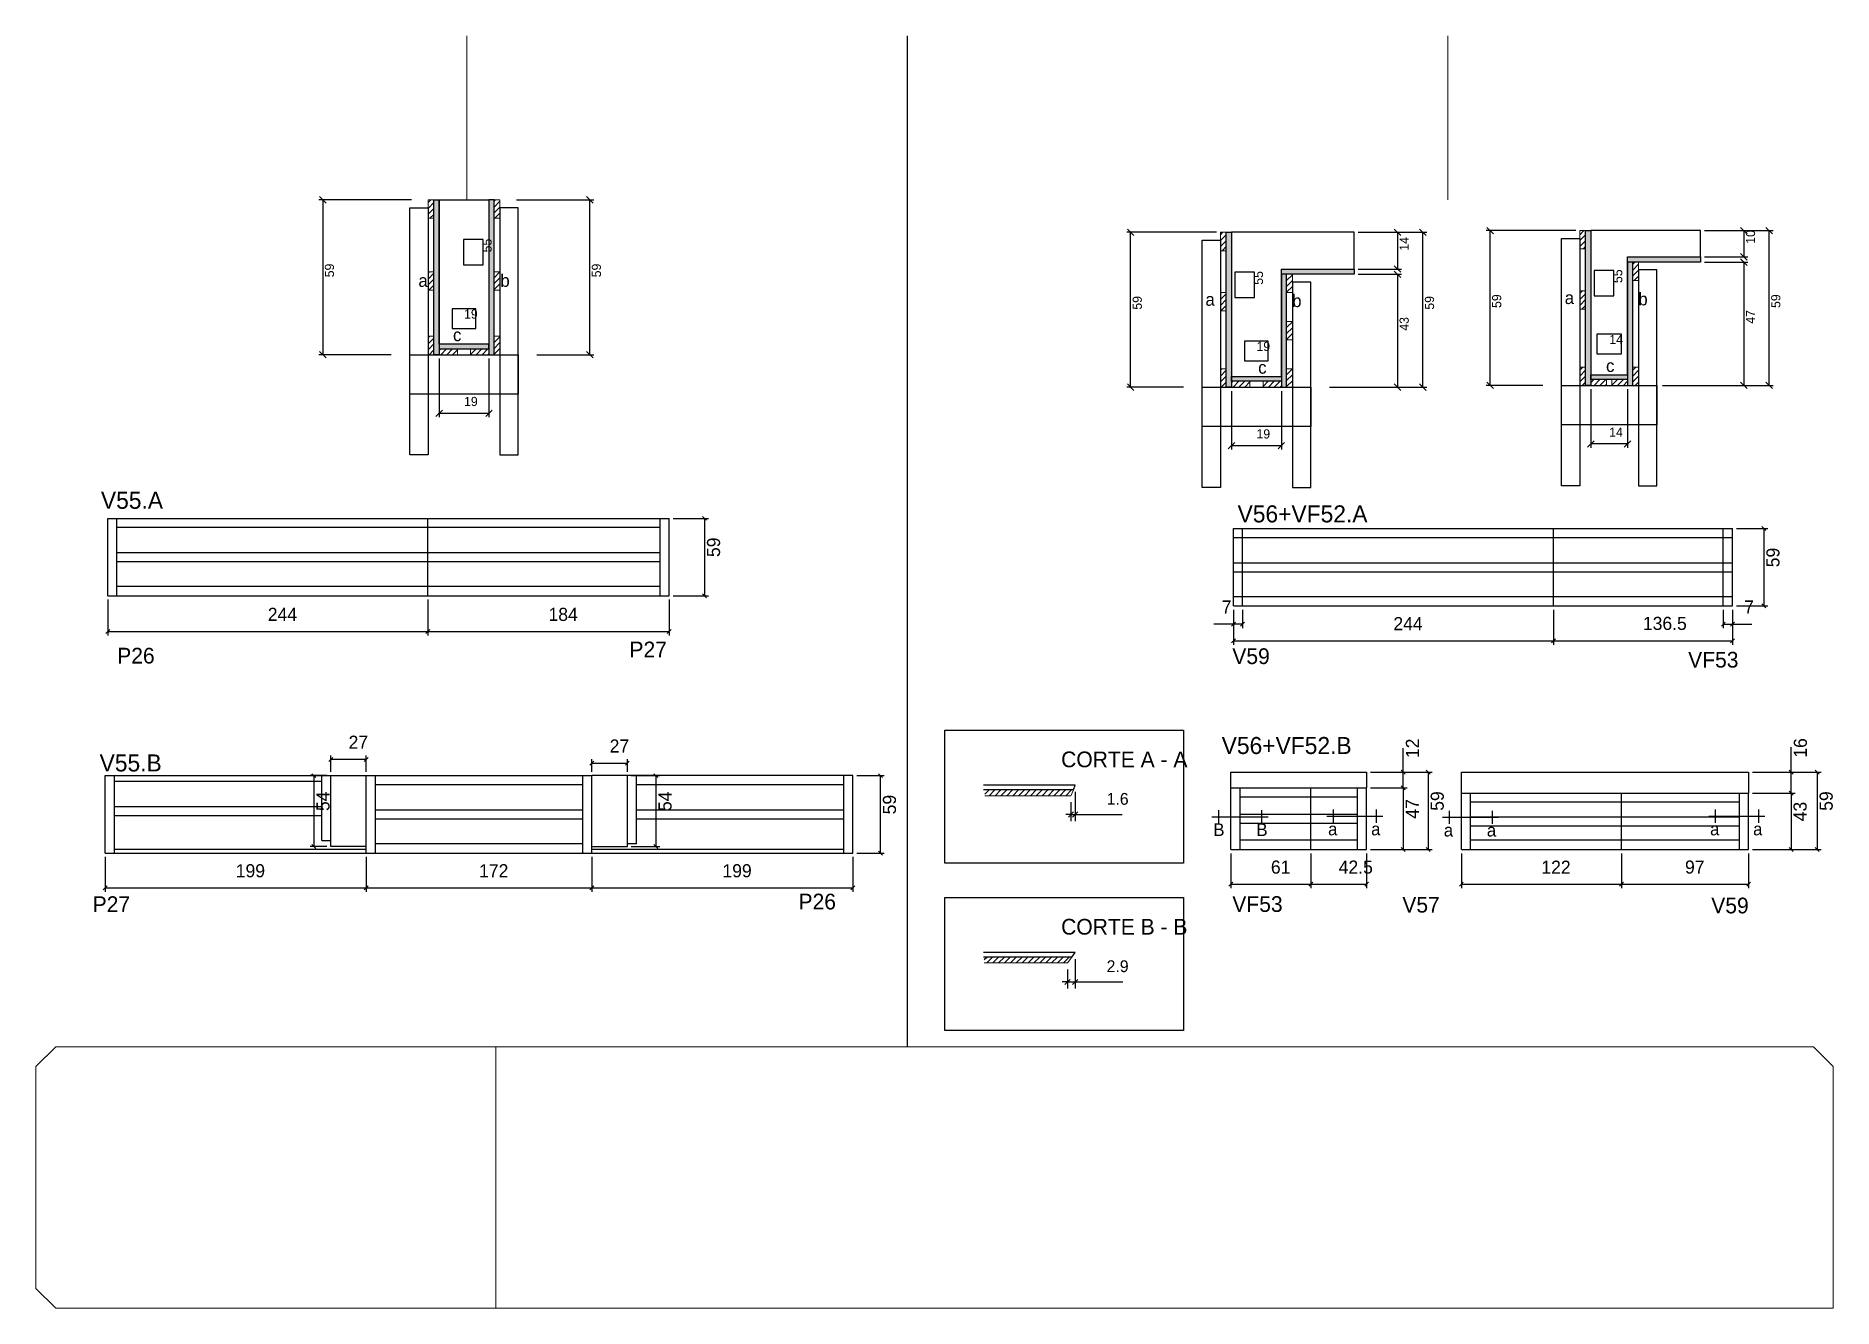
# Model space of a CAD drawing. Header units: metres. Extents: x 2638 to 4008, y 6275 to 7245.
import ezdxf

# ---------------------------------------------------------------- set-up
doc = ezdxf.new("R2010")
doc.units = ezdxf.units.M
for name, color, linetype in [('5', 7, 'Continuous'), ('CONCRETO', 7, 'Continuous'), ('COTA', 7, 'Continuous'), ('Cota Seção (2x)', 7, 'Continuous'), ('Cotas', 7, 'Continuous'), ('detalhes', 7, 'Continuous'), ('Hachura', 7, 'Continuous'), ('Madeira', 7, 'Continuous'), ('NOMENCLATURA', 7, 'Continuous'), ('Painéis', 7, 'Continuous'), ('SARR_2.2x7', 7, 'Continuous'), ('SARR_3.5x7', 7, 'Continuous'), ('SARRAFO DE PRESSAO', 7, 'Continuous'), ('TEXTO PILAR', 7, 'Continuous'), ('Texto Seção', 7, 'Continuous')]:
    doc.layers.add(name, color=color, linetype=linetype)

msp = doc.modelspace()

# ---------------------------------------------------------------- hatches: boundary and pattern name
at = {"layer": 'Hachura'}
h = msp.add_hatch(dxfattribs=at)
h.set_pattern_fill('ANSI31')
h.paths.add_polyline_path([(2937.2, 7105.5), (2941.6, 7105.5), (2941.6, 7119.5), (2937.2, 7119.5), (2937.2, 7105.5)])
h = msp.add_hatch(color=7, dxfattribs=at)
h.dxf.hatch_style = 1
h.paths.add_polyline_path([(2945.6, 7119.5), (2941.6, 7119.5), (2941.6, 7001.5), (2945.6, 7001.5), (2945.6, 7119.5)])
h = msp.add_hatch(color=7, dxfattribs=at)
h.dxf.hatch_style = 1
h.paths.add_polyline_path([(2987.6, 7119.5), (2983.6, 7119.5), (2983.6, 7001.5), (2987.6, 7001.5), (2987.6, 7119.5)])
h = msp.add_hatch(dxfattribs=at)
h.set_pattern_fill('ANSI31')
h.paths.add_polyline_path([(2992, 7105.5), (2987.6, 7105.5), (2987.6, 7119.5), (2992, 7119.5), (2992, 7105.5)])
h = msp.add_hatch(dxfattribs=at)
h.set_pattern_fill('ANSI31')
h.paths.add_polyline_path([(3541.3, 7080.8), (3545.7, 7080.8), (3545.7, 7094.8), (3541.3, 7094.8), (3541.3, 7080.8)])
h = msp.add_hatch(color=7, dxfattribs=at)
h.dxf.hatch_style = 1
h.paths.add_polyline_path([(3545.7, 7094.8), (3549.7, 7094.8), (3549.7, 6976.8), (3545.7, 6976.8), (3545.7, 7094.8)])
h = msp.add_hatch(dxfattribs=at)
h.set_pattern_fill('ANSI31')
h.paths.add_polyline_path([(3815.2, 7082.1), (3819.6, 7082.1), (3819.6, 7096.1), (3815.2, 7096.1), (3815.2, 7082.1)])
h = msp.add_hatch(color=7, dxfattribs=at)
h.dxf.hatch_style = 1
h.paths.add_polyline_path([(3819.6, 7096.1), (3823.6, 7096.1), (3823.6, 6978.1), (3819.6, 6978.1), (3819.6, 7096.1)])
h = msp.add_hatch(color=7, dxfattribs=at)
h.dxf.hatch_style = 1
h.paths.add_polyline_path([(3851.6, 7072.1), (3851.6, 7076.1), (3907.2, 7076.1), (3907.2, 7072.1), (3851.6, 7072.1)])
h = msp.add_hatch(color=7, dxfattribs=at)
h.dxf.hatch_style = 1
h.paths.add_polyline_path([(3855.6, 7072.1), (3851.6, 7072.1), (3851.6, 6978.1), (3855.6, 6978.1), (3855.6, 7072.1)])
h = msp.add_hatch(dxfattribs=at)
h.set_pattern_fill('ANSI31')
h.paths.add_polyline_path([(3860, 7058.1), (3855.6, 7058.1), (3855.6, 7072.1), (3860, 7072.1), (3860, 7058.1)])
h = msp.add_hatch(dxfattribs=at)
h.set_pattern_fill('ANSI31')
h.paths.add_polyline_path([(2937.2, 7050.7), (2941.6, 7050.7), (2941.6, 7064.7), (2937.2, 7064.7), (2937.2, 7050.7)])
h = msp.add_hatch(dxfattribs=at)
h.set_pattern_fill('ANSI31')
h.paths.add_polyline_path([(2992, 7050.7), (2987.6, 7050.7), (2987.6, 7064.7), (2992, 7064.7), (2992, 7050.7)])
h = msp.add_hatch(color=7, dxfattribs=at)
h.dxf.hatch_style = 1
h.paths.add_polyline_path([(3587.7, 7062.8), (3587.7, 7066.8), (3643.3, 7066.8), (3643.3, 7062.8), (3587.7, 7062.8)])
h = msp.add_hatch(color=7, dxfattribs=at)
h.dxf.hatch_style = 1
h.paths.add_polyline_path([(3591.7, 7062.8), (3587.7, 7062.8), (3587.7, 6976.8), (3591.7, 6976.8), (3591.7, 7062.8)])
h = msp.add_hatch(dxfattribs=at)
h.set_pattern_fill('ANSI31')
h.paths.add_polyline_path([(3596.1, 7048.8), (3591.7, 7048.8), (3591.7, 7062.8), (3596.1, 7062.8), (3596.1, 7048.8)])
h = msp.add_hatch(dxfattribs=at)
h.set_pattern_fill('ANSI31')
h.paths.add_polyline_path([(3541.3, 7034.9), (3545.7, 7034.9), (3545.7, 7048.9), (3541.3, 7048.9), (3541.3, 7034.9)])
h = msp.add_hatch(dxfattribs=at)
h.set_pattern_fill('ANSI31')
h.paths.add_polyline_path([(3815.2, 7036.2), (3819.6, 7036.2), (3819.6, 7050.2), (3815.2, 7050.2), (3815.2, 7036.2)])
h = msp.add_hatch(dxfattribs=at)
h.set_pattern_fill('ANSI31')
h.paths.add_polyline_path([(2937.2, 7001.5), (2941.6, 7001.5), (2941.6, 7015.5), (2937.2, 7015.5), (2937.2, 7001.5)])
h = msp.add_hatch(dxfattribs=at)
h.set_pattern_fill('ANSI31')
h.paths.add_polyline_path([(2992, 7001.5), (2987.6, 7001.5), (2987.6, 7015.5), (2992, 7015.5), (2992, 7001.5)])
h = msp.add_hatch(dxfattribs=at)
h.set_pattern_fill('ANSI31')
h.paths.add_polyline_path([(3596.1, 7012.8), (3591.7, 7012.8), (3591.7, 7026.8), (3596.1, 7026.8), (3596.1, 7012.8)])
h = msp.add_hatch(color=7, dxfattribs=at)
h.dxf.hatch_style = 1
h.paths.add_polyline_path([(2983.6, 7005.9), (2983.6, 7009.5), (2945.6, 7009.5), (2945.6, 7005.9), (2983.6, 7005.9)])
h = msp.add_hatch(dxfattribs=at)
h.set_pattern_fill('ANSI31')
h.paths.add_polyline_path([(2945.6, 7001.5), (2945.6, 7005.9), (2959.6, 7005.9), (2959.6, 7001.5), (2945.6, 7001.5)])
h = msp.add_hatch(dxfattribs=at)
h.set_pattern_fill('ANSI31')
h.paths.add_polyline_path([(2983.6, 7001.5), (2983.6, 7005.9), (2969.6, 7005.9), (2969.6, 7001.5), (2983.6, 7001.5)])
h = msp.add_hatch(dxfattribs=at)
h.set_pattern_fill('ANSI31')
h.paths.add_polyline_path([(3541.3, 6976.8), (3545.7, 6976.8), (3545.7, 6990.8), (3541.3, 6990.8), (3541.3, 6976.8)])
h = msp.add_hatch(dxfattribs=at)
h.set_pattern_fill('ANSI31')
h.paths.add_polyline_path([(3596.1, 6976.8), (3591.7, 6976.8), (3591.7, 6990.8), (3596.1, 6990.8), (3596.1, 6976.8)])
h = msp.add_hatch(dxfattribs=at)
h.set_pattern_fill('ANSI31')
h.paths.add_polyline_path([(3815.2, 6978.1), (3819.6, 6978.1), (3819.6, 6992.1), (3815.2, 6992.1), (3815.2, 6978.1)])
h = msp.add_hatch(dxfattribs=at)
h.set_pattern_fill('ANSI31')
h.paths.add_polyline_path([(3860, 6978.1), (3855.6, 6978.1), (3855.6, 6992.1), (3860, 6992.1), (3860, 6978.1)])
h = msp.add_hatch(color=7, dxfattribs=at)
h.dxf.hatch_style = 1
h.paths.add_polyline_path([(3549.7, 6981.2), (3549.7, 6984.8), (3587.7, 6984.8), (3587.7, 6981.2), (3549.7, 6981.2)])
h = msp.add_hatch(dxfattribs=at)
h.set_pattern_fill('ANSI31')
h.paths.add_polyline_path([(3549.7, 6976.8), (3549.7, 6981.2), (3563.7, 6981.2), (3563.7, 6976.8), (3549.7, 6976.8)])
h = msp.add_hatch(dxfattribs=at)
h.set_pattern_fill('ANSI31')
h.paths.add_polyline_path([(3587.7, 6976.8), (3587.7, 6981.2), (3573.7, 6981.2), (3573.7, 6976.8), (3587.7, 6976.8)])
h = msp.add_hatch(color=7, dxfattribs=at)
h.dxf.hatch_style = 1
h.paths.add_polyline_path([(3823.6, 6982.5), (3823.6, 6986.1), (3851.6, 6986.1), (3851.6, 6982.5), (3823.6, 6982.5)])
h = msp.add_hatch(dxfattribs=at)
h.set_pattern_fill('ANSI31')
h.paths.add_polyline_path([(3823.6, 6978.1), (3823.6, 6982.5), (3835.6, 6982.5), (3835.6, 6978.1), (3823.6, 6978.1)])
h = msp.add_hatch(dxfattribs=at)
h.set_pattern_fill('ANSI31')
h.paths.add_polyline_path([(3851.6, 6978.1), (3851.6, 6982.5), (3839.6, 6982.5), (3839.6, 6978.1), (3851.6, 6978.1)])
h = msp.add_hatch(dxfattribs=at)
h.set_pattern_fill('ANSI31')
h.paths.add_polyline_path([(3429.1, 6669.6), (3427.3, 6665.2), (3361.6, 6665.2), (3361.6, 6669.6), (3429.1, 6669.6)])
h = msp.add_hatch(dxfattribs=at)
h.set_pattern_fill('ANSI31')
h.paths.add_polyline_path([(3427.9, 6542.1), (3424.7, 6537.7), (3361.2, 6537.7), (3361.2, 6542.1), (3427.9, 6542.1)])

# ---------------------------------------------------------------- linework, layer by layer
at = {"layer": 'CONCRETO', "color": 251, "lineweight": 25}
for points in [[(2945.6, 7119.5), (2945.6, 7119.5), (2983.6, 7119.5), (2983.6, 7091.5), (2983.6, 7091.5), (2983.6, 7009.5), (2945.6, 7009.5), (2945.6, 7119.5)], [(3643.3, 7066.8), (3643.3, 7094.8), (3549.7, 7094.8), (3549.7, 7066.8), (3549.7, 7066.8), (3549.7, 6984.8), (3587.7, 6984.8), (3587.7, 7066.8)], [(3907.2, 7076.1), (3907.2, 7096.1), (3823.6, 7096.1), (3823.6, 7068.1), (3823.6, 7068.1), (3823.6, 6986.1), (3851.6, 6986.1), (3851.6, 7076.1)]]:
    msp.add_lwpolyline(points, close=True, dxfattribs=at)
at = {"layer": 'COTA', "color": 241, "lineweight": 25}
for p, q in [((3302.4, 7244.5), (3302.4, 6473.8)), ((2863.1, 6680.5), (2890.1, 6680.5)), ((3089.1, 6680.5), (3062.1, 6680.5)), ((3549.2, 6671.2), (3549.2, 6683.2)), ((3549.2, 6683.2), (3652.7, 6683.2)), ((3652.7, 6683.2), (3652.7, 6671.2)), ((3724.9, 6667.2), (3724.9, 6683.2)), ((3724.9, 6683.2), (3943.9, 6683.2)), ((3943.9, 6683.2), (3943.9, 6667.2)), ((2856.1, 6631), (2863.1, 6631)), ((3096.1, 6628.5), (3089.1, 6628.5))]:
    msp.add_line(p, q, dxfattribs=at)
at = {"layer": 'COTA', "color": 4, "lineweight": 25}
for p, q in [((2924.6, 7119.5), (2854, 7119.5)), ((2857, 7119.5), (2857, 7001.5)), ((3004.6, 7119.5), (3063.5, 7119.5)), ((3060.5, 7001.5), (3060.5, 7119.5)), ((3538.3, 7094.8), (3469.8, 7094.8)), ((3472.8, 6976.8), (3472.8, 7094.8)), ((3646.3, 7094.8), (3698.6, 7094.8)), ((3646.3, 7094.8), (3679.3, 7094.8)), ((3676.3, 7094.8), (3676.3, 7066.8)), ((3695.6, 6976.8), (3695.6, 7094.8)), ((3812.2, 7096.1), (3743.8, 7096.1)), ((3746.8, 6978.1), (3746.8, 7096.1)), ((3910.2, 7096.1), (3962.6, 7096.1)), ((3910.2, 7096.1), (3943.3, 7096.1)), ((3940.3, 7096.1), (3940.3, 7076.1)), ((3959.6, 6978.1), (3959.6, 7096.1)), ((3910.2, 7076.1), (3943.3, 7076.1)), ((3910.2, 7072.1), (3943.3, 7072.1)), ((3940.3, 7072.1), (3940.3, 6978.1)), ((3646.3, 7066.8), (3679.3, 7066.8)), ((3646.3, 7062.8), (3679.3, 7062.8)), ((3676.3, 7062.8), (3676.3, 6976.8)), ((2909, 7001.5), (2854, 7001.5)), ((3020.2, 7001.5), (3063.5, 7001.5)), ((2945.6, 6998.5), (2945.6, 6953.8)), ((2983.6, 6998.5), (2983.6, 6953.8)), ((3513.1, 6976.8), (3469.8, 6976.8)), ((3549.7, 6973.8), (3549.7, 6929.1)), ((3587.7, 6973.8), (3587.7, 6929.1)), ((3624.3, 6976.8), (3698.6, 6976.8)), ((3624.3, 6976.8), (3679.3, 6976.8)), ((3787, 6978.1), (3743.8, 6978.1)), ((3823.6, 6975.1), (3823.6, 6930.4)), ((3851.6, 6975.1), (3851.6, 6930.4)), ((3878.2, 6978.1), (3962.6, 6978.1)), ((3878.2, 6978.1), (3943.3, 6978.1)), ((2945.6, 6956.8), (2983.6, 6956.8)), ((3851.6, 6933.4), (3823.6, 6933.4)), ((3587.7, 6932.1), (3549.7, 6932.1)), ((3124, 6876.7), (3150.9, 6876.7)), ((3147.9, 6876.7), (3147.9, 6817.7)), ((2693, 6814.7), (2693, 6787.4)), ((2937, 6814.7), (2937, 6787.4)), ((2937, 6814.7), (2937, 6787.4)), ((3121, 6814.7), (3121, 6787.4)), ((3124, 6817.7), (3150.9, 6817.7)), ((3551.1, 6796), (3536.3, 6796)), ((3551.1, 6806.9), (3551.1, 6780.3)), ((3551.1, 6806.9), (3551.1, 6793)), ((3558.1, 6796), (3551.1, 6796)), ((3558.1, 6806.9), (3558.1, 6793)), ((3795.1, 6806.9), (3795.1, 6780.3)), ((3795.1, 6806.9), (3795.1, 6780.3)), ((3924.6, 6806.9), (3924.6, 6793)), ((3924.6, 6796), (3931.6, 6796)), ((3931.6, 6806.9), (3931.6, 6780.3)), ((3931.6, 6806.9), (3931.6, 6793)), ((3931.6, 6796), (3946.3, 6796)), ((2693, 6790.4), (2937, 6790.4)), ((2937, 6790.4), (3121, 6790.4)), ((3551.1, 6783.3), (3795.1, 6783.3)), ((3795.1, 6783.3), (3931.6, 6783.3)), ((3427.3, 6660.2), (3427.3, 6645.8)), ((3430.5, 6668.2), (3430.5, 6645.8)), ((3427.3, 6650.8), (3423.3, 6650.8)), ((3427.3, 6650.8), (3430.5, 6650.8)), ((3430.5, 6650.8), (3466.3, 6650.8)), ((2691.1, 6618.5), (2691.1, 6591.9)), ((2890.1, 6618.5), (2890.1, 6591.9)), ((3062.1, 6618.5), (3062.1, 6591.9)), ((3261.1, 6618.5), (3261.1, 6591.9)), ((3549.2, 6621.2), (3549.2, 6594.7)), ((3610.2, 6621.2), (3610.2, 6594.7)), ((3610.2, 6621.2), (3610.2, 6594.7)), ((3652.7, 6621.2), (3652.7, 6594.7)), ((3724.9, 6621.2), (3724.9, 6594.7)), ((3846.9, 6621.2), (3846.9, 6594.7)), ((3846.9, 6621.2), (3846.9, 6594.7)), ((3943.9, 6621.2), (3943.9, 6594.7)), ((2691.1, 6594.9), (2890.1, 6594.9)), ((3062.1, 6594.9), (3261.1, 6594.9)), ((3549.2, 6597.7), (3610.2, 6597.7)), ((3610.2, 6597.7), (3652.7, 6597.7)), ((3724.9, 6597.7), (3846.9, 6597.7)), ((3846.9, 6597.7), (3943.9, 6597.7)), ((3430.5, 6540.7), (3430.5, 6518.2)), ((3424.7, 6523.2), (3420.7, 6523.2)), ((3424.7, 6532.7), (3424.7, 6518.2)), ((3424.7, 6523.2), (3430.5, 6523.2)), ((3430.5, 6523.2), (3466.8, 6523.2))]:
    msp.add_line(p, q, dxfattribs=at)
at = {"layer": 'COTA', "color": 0, "lineweight": 25}
for p, q in [((3149.4, 6875.2), (3146.4, 6878.2)), ((3146.4, 6819.2), (3149.4, 6816.2)), ((3552.6, 6797.5), (3549.6, 6794.5)), ((3556.6, 6794.5), (3559.6, 6797.5)), ((3926.1, 6797.5), (3923.1, 6794.5)), ((3930.1, 6794.5), (3933.1, 6797.5)), ((2694.5, 6791.9), (2691.5, 6788.9)), ((2935.5, 6788.9), (2938.5, 6791.9)), ((2938.5, 6791.9), (2935.5, 6788.9)), ((3119.5, 6788.9), (3122.5, 6791.9)), ((3552.6, 6784.8), (3549.6, 6781.8)), ((3793.6, 6781.8), (3796.6, 6784.8)), ((3796.6, 6784.8), (3793.6, 6781.8)), ((3930.1, 6781.8), (3933.1, 6784.8)), ((2692.6, 6596.4), (2689.6, 6593.4)), ((2888.6, 6593.4), (2891.6, 6596.4)), ((3063.6, 6596.4), (3060.6, 6593.4)), ((3259.6, 6593.4), (3262.6, 6596.4)), ((3550.7, 6599.2), (3547.7, 6596.2)), ((3608.7, 6596.2), (3611.7, 6599.2)), ((3611.7, 6599.2), (3608.7, 6596.2)), ((3651.2, 6596.2), (3654.2, 6599.2)), ((3726.4, 6599.2), (3723.4, 6596.2)), ((3845.4, 6596.2), (3848.4, 6599.2)), ((3848.4, 6599.2), (3845.4, 6596.2)), ((3942.4, 6596.2), (3945.4, 6599.2))]:
    msp.add_line(p, q, dxfattribs=at)
for points in [[(2859.5, 7117), (2854.5, 7122)], [(3063, 7117), (3058, 7122)], [(3475.3, 7092.3), (3470.3, 7097.3)], [(3678.8, 7092.3), (3673.8, 7097.3)], [(3698.1, 7092.3), (3693.1, 7097.3)], [(3749.3, 7093.6), (3744.3, 7098.6)], [(3942.8, 7093.6), (3937.8, 7098.6)], [(3962.1, 7093.6), (3957.1, 7098.6)], [(3673.8, 7069.3), (3678.8, 7064.3)], [(3937.8, 7078.6), (3942.8, 7073.6)], [(3942.8, 7069.6), (3937.8, 7074.6)], [(3678.8, 7060.3), (3673.8, 7065.3)], [(2854.5, 7004), (2859.5, 6999)], [(3058, 7004), (3063, 6999)], [(3470.3, 6979.3), (3475.3, 6974.3)], [(3673.8, 6979.3), (3678.8, 6974.3)], [(3693.1, 6979.3), (3698.1, 6974.3)], [(3744.3, 6980.6), (3749.3, 6975.6)], [(3937.8, 6980.6), (3942.8, 6975.6)], [(3957.1, 6980.6), (3962.1, 6975.6)], [(2948.1, 6959.3), (2943.1, 6954.3)], [(2981.1, 6954.3), (2986.1, 6959.3)], [(3552.2, 6934.6), (3547.2, 6929.6)], [(3585.2, 6929.6), (3590.2, 6934.6)], [(3826.1, 6935.9), (3821.1, 6930.9)], [(3849.1, 6930.9), (3854.1, 6935.9)], [(3425.3, 6648.8), (3429.3, 6652.8)], [(3432.5, 6652.8), (3428.5, 6648.8)], [(3422.7, 6521.2), (3426.7, 6525.2)], [(3432.5, 6525.2), (3428.5, 6521.2)]]:
    msp.add_lwpolyline(points, dxfattribs=at)
at = {"layer": 'Cota Seção (2x)', "color": 180, "lineweight": 25}
for p, q in [((2979.1, 7089.2), (2964.1, 7089.2)), ((2964.1, 7089.2), (2964.1, 7069.9)), ((2979.1, 7069.9), (2979.1, 7089.2)), ((2964.1, 7069.9), (2979.1, 7069.9)), ((3567.2, 7064.4), (3552.2, 7064.4)), ((3552.2, 7064.4), (3552.2, 7045.1)), ((3567.2, 7045.1), (3567.2, 7064.4)), ((3841.1, 7065.7), (3826.1, 7065.7)), ((3826.1, 7065.7), (3826.1, 7046.4)), ((3841.1, 7046.4), (3841.1, 7065.7)), ((3552.2, 7045.1), (3567.2, 7045.1)), ((3826.1, 7046.4), (3841.1, 7046.4)), ((2973.6, 7036.5), (2955.6, 7036.5)), ((2955.6, 7036.5), (2955.6, 7021.5)), ((2973.6, 7021.5), (2973.6, 7036.5)), ((2955.6, 7021.5), (2973.6, 7021.5)), ((3847, 7017.1), (3828.3, 7017.1)), ((3828.3, 7017.1), (3828.3, 7002.1)), ((3847, 7002.1), (3847, 7017.1)), ((3577.7, 7011.8), (3559.7, 7011.8)), ((3559.7, 7011.8), (3559.7, 6996.8)), ((3577.7, 6996.8), (3577.7, 7011.8)), ((3828.3, 7002.1), (3847, 7002.1)), ((3559.7, 6996.8), (3577.7, 6996.8))]:
    msp.add_line(p, q, dxfattribs=at)
at = {"layer": 'Cotas', "color": 1, "lineweight": 25}
for points in [[(3331.2, 6715.1), (3513.1, 6715.1), (3513.1, 6613.7), (3331.2, 6613.7)], [(3331.2, 6587.6), (3513.1, 6587.6), (3513.1, 6486.1), (3331.2, 6486.1)]]:
    msp.add_lwpolyline(points, close=True, dxfattribs=at)
at = {"layer": 'Madeira', "color": 126, "lineweight": 18}
for p, q in [((3361.6, 6669.6), (3429.1, 6669.6)), ((3427.3, 6665.2), (3361.6, 6665.2)), ((3429.1, 6669.6), (3427.3, 6665.2)), ((3361.2, 6542.1), (3427.9, 6542.1)), ((3424.7, 6537.7), (3361.2, 6537.7)), ((3427.9, 6542.1), (3424.7, 6537.7))]:
    msp.add_line(p, q, dxfattribs=at)
for points in [[(2937.2, 7105.5), (2941.6, 7105.5), (2941.6, 7119.5), (2937.2, 7119.5)], [(2992, 7105.5), (2987.6, 7105.5), (2987.6, 7119.5), (2992, 7119.5)], [(3541.3, 7080.8), (3545.7, 7080.8), (3545.7, 7094.8), (3541.3, 7094.8)], [(3815.2, 7082.1), (3819.6, 7082.1), (3819.6, 7096.1), (3815.2, 7096.1)], [(3860, 7058.1), (3855.6, 7058.1), (3855.6, 7072.1), (3860, 7072.1)], [(2937.2, 7050.7), (2941.6, 7050.7), (2941.6, 7064.7), (2937.2, 7064.7)], [(2992, 7050.7), (2987.6, 7050.7), (2987.6, 7064.7), (2992, 7064.7)], [(3596.1, 7048.8), (3591.7, 7048.8), (3591.7, 7062.8), (3596.1, 7062.8)], [(3541.3, 7034.9), (3545.7, 7034.9), (3545.7, 7048.9), (3541.3, 7048.9)], [(3815.2, 7036.2), (3819.6, 7036.2), (3819.6, 7050.2), (3815.2, 7050.2)], [(2937.2, 7001.5), (2941.6, 7001.5), (2941.6, 7015.5), (2937.2, 7015.5)], [(2992, 7001.5), (2987.6, 7001.5), (2987.6, 7015.5), (2992, 7015.5)], [(3596.1, 7012.8), (3591.7, 7012.8), (3591.7, 7026.8), (3596.1, 7026.8)], [(2945.6, 7001.5), (2945.6, 7005.9), (2959.6, 7005.9), (2959.6, 7001.5)], [(2983.6, 7001.5), (2983.6, 7005.9), (2969.6, 7005.9), (2969.6, 7001.5)], [(3541.3, 6976.8), (3545.7, 6976.8), (3545.7, 6990.8), (3541.3, 6990.8)], [(3596.1, 6976.8), (3591.7, 6976.8), (3591.7, 6990.8), (3596.1, 6990.8)], [(3815.2, 6978.1), (3819.6, 6978.1), (3819.6, 6992.1), (3815.2, 6992.1)], [(3860, 6978.1), (3855.6, 6978.1), (3855.6, 6992.1), (3860, 6992.1)], [(3549.7, 6976.8), (3549.7, 6981.2), (3563.7, 6981.2), (3563.7, 6976.8)], [(3587.7, 6976.8), (3587.7, 6981.2), (3573.7, 6981.2), (3573.7, 6976.8)], [(3823.6, 6978.1), (3823.6, 6982.5), (3835.6, 6982.5), (3835.6, 6978.1)], [(3851.6, 6978.1), (3851.6, 6982.5), (3839.6, 6982.5), (3839.6, 6978.1)]]:
    msp.add_lwpolyline(points, close=True, dxfattribs=at)
at = {"layer": 'NOMENCLATURA', "color": 7, "lineweight": 25}
for p, q in [((3534.8, 6649.2), (3577.6, 6649.2)), ((3539.8, 6654.1), (3539.8, 6644.2)), ((3572.6, 6654.1), (3572.6, 6644.2)), ((3622.3, 6649.6), (3665, 6649.6)), ((3627.3, 6654.6), (3627.3, 6644.6)), ((3660, 6654.6), (3660, 6644.6)), ((3710.5, 6648.8), (3753.3, 6648.8)), ((3715.5, 6653.8), (3715.5, 6643.8)), ((3748.3, 6653.8), (3748.3, 6643.8)), ((3913.5, 6649.6), (3956.3, 6649.6)), ((3918.5, 6654.6), (3918.5, 6644.6)), ((3951.3, 6654.6), (3951.3, 6644.6))]:
    msp.add_line(p, q, dxfattribs=at)
at = {"layer": 'Painéis', "color": 200, "lineweight": 25}
for p, q in [((2693, 6876.7), (3121, 6876.7)), ((2693, 6817.7), (2693, 6876.7)), ((2937, 6817.7), (2937, 6876.7)), ((3121, 6817.7), (3121, 6876.7)), ((3551.1, 6868.9), (3931.6, 6868.9)), ((3551.1, 6809.9), (3551.1, 6868.9)), ((3795.1, 6809.9), (3795.1, 6868.9)), ((3931.6, 6809.9), (3931.6, 6868.9)), ((2693, 6817.7), (3121, 6817.7)), ((3551.1, 6809.9), (3931.6, 6809.9)), ((2691.1, 6680.5), (2863.1, 6680.5)), ((2691.1, 6621.5), (2691.1, 6680.5)), ((2863.1, 6626.5), (2863.1, 6680.5)), ((2890.1, 6621.5), (2890.1, 6680.5)), ((2890.1, 6680.5), (3062.1, 6680.5)), ((3062.1, 6621.5), (3062.1, 6680.5)), ((3261.1, 6680.5), (3089.1, 6680.5)), ((3089.1, 6626.5), (3089.1, 6680.5)), ((3261.1, 6621.5), (3261.1, 6680.5)), ((3430.5, 6673.2), (3360.6, 6673.2)), ((3429.1, 6669.6), (3430.5, 6673.2)), ((3429.1, 6669.6), (3360.7, 6669.6)), ((3549.2, 6671.2), (3652.7, 6671.2)), ((3549.2, 6624.2), (3549.2, 6671.2)), ((3610.2, 6624.2), (3610.2, 6671.2)), ((3652.7, 6624.2), (3652.7, 6671.2)), ((3724.9, 6667.2), (3943.9, 6667.2)), ((3724.9, 6624.2), (3724.9, 6667.2)), ((3846.9, 6624.2), (3846.9, 6667.2)), ((3943.9, 6624.2), (3943.9, 6667.2)), ((2691.1, 6621.5), (3261.1, 6621.5)), ((2890.1, 6626.5), (2863.1, 6626.5)), ((3062.1, 6626.5), (3089.1, 6626.5)), ((3549.2, 6624.2), (3652.7, 6624.2)), ((3724.9, 6624.2), (3943.9, 6624.2)), ((3430.5, 6545.7), (3360.6, 6545.7)), ((3427.9, 6542.1), (3360.7, 6542.1)), ((3427.9, 6542.1), (3430.5, 6545.7))]:
    msp.add_line(p, q, dxfattribs=at)
at = {"layer": 'Painéis', "color": 4, "lineweight": 25}
for p, q in [((3934.6, 6868.9), (3958.5, 6868.9)), ((3955.5, 6868.9), (3955.5, 6809.9)), ((3934.6, 6809.9), (3958.5, 6809.9)), ((3680.6, 6683.2), (3680.6, 6701.5)), ((3976.4, 6683.2), (3976.4, 6702.2)), ((2863.1, 6683.5), (2863.1, 6695.9)), ((2890.1, 6692.9), (2863.1, 6692.9)), ((2890.1, 6683.5), (2890.1, 6695.9)), ((3062.1, 6683.5), (3062.1, 6693)), ((3062.1, 6690), (3089.1, 6690)), ((3089.1, 6683.5), (3089.1, 6693)), ((2860.1, 6680.5), (2847.2, 6680.5)), ((2850.2, 6680.5), (2850.2, 6626.5)), ((3092.1, 6680.5), (3113.9, 6680.5)), ((3110.9, 6680.5), (3110.9, 6626.5)), ((3264.1, 6680.5), (3285, 6680.5)), ((3282, 6621.5), (3282, 6680.5)), ((3655.7, 6683.2), (3683.6, 6683.2)), ((3655.7, 6683.2), (3702.6, 6683.2)), ((3680.6, 6671.2), (3680.6, 6683.2)), ((3699.6, 6683.2), (3699.6, 6624.2)), ((3946.9, 6683.2), (3979.4, 6683.2)), ((3946.9, 6683.2), (3999.1, 6683.2)), ((3976.4, 6667.2), (3976.4, 6683.2)), ((3996.1, 6683.2), (3996.1, 6624.2)), ((3655.7, 6671.2), (3683.6, 6671.2)), ((3655.7, 6671.2), (3683.6, 6671.2)), ((3680.6, 6671.2), (3680.6, 6624.2)), ((3946.9, 6667.2), (3979.4, 6667.2)), ((3946.9, 6667.2), (3979.4, 6667.2)), ((3976.4, 6667.2), (3976.4, 6624.2)), ((2860.1, 6626.5), (2847.2, 6626.5)), ((2890.1, 6618.5), (2890.1, 6591.9)), ((3062.1, 6618.5), (3062.1, 6591.9)), ((3092.1, 6626.5), (3113.9, 6626.5)), ((3264.1, 6621.5), (3285, 6621.5)), ((3655.7, 6624.2), (3683.6, 6624.2)), ((3655.7, 6624.2), (3702.6, 6624.2)), ((3946.9, 6624.2), (3979.4, 6624.2)), ((3946.9, 6624.2), (3999.1, 6624.2)), ((2890.1, 6594.9), (3062.1, 6594.9))]:
    msp.add_line(p, q, dxfattribs=at)
at = {"layer": 'Painéis', "color": 0, "lineweight": 25}
for p, q in [((3957, 6867.4), (3954, 6870.4)), ((3954, 6811.4), (3957, 6808.4)), ((2864.6, 6694.4), (2861.6, 6691.4)), ((2888.6, 6691.4), (2891.6, 6694.4)), ((3063.6, 6691.5), (3060.6, 6688.5)), ((3087.6, 6688.5), (3090.6, 6691.5)), ((2851.7, 6679), (2848.7, 6682)), ((3112.4, 6679), (3109.4, 6682)), ((3283.5, 6679), (3280.5, 6682)), ((3682.1, 6681.7), (3679.1, 6684.7)), ((3682.1, 6669.7), (3679.1, 6672.7)), ((3679.1, 6672.7), (3682.1, 6669.7)), ((3701.1, 6681.7), (3698.1, 6684.7)), ((3977.9, 6681.7), (3974.9, 6684.7)), ((3997.6, 6681.7), (3994.6, 6684.7)), ((3977.9, 6665.7), (3974.9, 6668.7)), ((3974.9, 6668.7), (3977.9, 6665.7)), ((2848.7, 6628), (2851.7, 6625)), ((3109.4, 6628), (3112.4, 6625)), ((3280.5, 6623), (3283.5, 6620)), ((3679.1, 6625.7), (3682.1, 6622.7)), ((3698.1, 6625.7), (3701.1, 6622.7)), ((3974.9, 6625.7), (3977.9, 6622.7)), ((3994.6, 6625.7), (3997.6, 6622.7)), ((2891.6, 6596.4), (2888.6, 6593.4)), ((3060.6, 6593.4), (3063.6, 6596.4))]:
    msp.add_line(p, q, dxfattribs=at)
at = {"layer": 'Painéis', "color": 200, "lineweight": 25}
for points in [[(2941.6, 7119.5), (2945.6, 7119.5), (2945.6, 7001.5), (2941.6, 7001.5)], [(2987.6, 7119.5), (2983.6, 7119.5), (2983.6, 7001.5), (2987.6, 7001.5)], [(3545.7, 7094.8), (3549.7, 7094.8), (3549.7, 6976.8), (3545.7, 6976.8)], [(3819.6, 7096.1), (3823.6, 7096.1), (3823.6, 6978.1), (3819.6, 6978.1)], [(3851.6, 7072.1), (3851.6, 7076.1), (3907.2, 7076.1), (3907.2, 7072.1)], [(3855.6, 7072.1), (3851.6, 7072.1), (3851.6, 6978.1), (3855.6, 6978.1)], [(3587.7, 7062.8), (3587.7, 7066.8), (3643.3, 7066.8), (3643.3, 7062.8)], [(3591.7, 7062.8), (3587.7, 7062.8), (3587.7, 6976.8), (3591.7, 6976.8)], [(2983.6, 7005.9), (2983.6, 7009.5), (2945.6, 7009.5), (2945.6, 7005.9)], [(3549.7, 6981.2), (3549.7, 6984.8), (3587.7, 6984.8), (3587.7, 6981.2)], [(3823.6, 6982.5), (3823.6, 6986.1), (3851.6, 6986.1), (3851.6, 6982.5)]]:
    msp.add_lwpolyline(points, close=True, dxfattribs=at)
at = {"layer": 'SARR_2.2x7', "color": 40, "lineweight": 25}
for p, q in [((2700, 6817.7), (2700, 6876.7)), ((2937, 6869.7), (2700, 6869.7)), ((3114, 6869.7), (2937, 6869.7)), ((3114, 6817.7), (3114, 6876.7)), ((3558.1, 6809.9), (3558.1, 6868.9)), ((3924.6, 6809.9), (3924.6, 6868.9)), ((2700, 6850.7), (2937, 6850.7)), ((2937, 6850.7), (3114, 6850.7)), ((3795.1, 6861.9), (3551.1, 6861.9)), ((3931.6, 6861.9), (3795.1, 6861.9)), ((2700, 6843.7), (2937, 6843.7)), ((2937, 6843.7), (3114, 6843.7)), ((3551.1, 6842.9), (3795.1, 6842.9)), ((3795.1, 6842.9), (3931.6, 6842.9)), ((2937, 6824.7), (2700, 6824.7)), ((3114, 6824.7), (2937, 6824.7)), ((3551.1, 6835.9), (3795.1, 6835.9)), ((3795.1, 6835.9), (3931.6, 6835.9)), ((3795.1, 6816.9), (3551.1, 6816.9)), ((3931.6, 6816.9), (3795.1, 6816.9)), ((2698.1, 6621.5), (2698.1, 6680.5)), ((2856.1, 6676), (2698.1, 6676)), ((2856.1, 6631), (2856.1, 6680.5)), ((2897.1, 6621.5), (2897.1, 6680.5)), ((3055.1, 6673.5), (2897.1, 6673.5)), ((3055.1, 6621.5), (3055.1, 6680.5)), ((3096.1, 6628.5), (3096.1, 6680.5)), ((3254.1, 6673.5), (3096.1, 6673.5)), ((3254.1, 6621.5), (3254.1, 6680.5)), ((3556.2, 6624.2), (3556.2, 6671.2)), ((3610.2, 6664.2), (3556.2, 6664.2)), ((3645.7, 6664.2), (3610.2, 6664.2)), ((3645.7, 6624.2), (3645.7, 6671.2)), ((3731.9, 6624.2), (3731.9, 6667.2)), ((3846.9, 6660.2), (3731.9, 6660.2)), ((3936.9, 6660.2), (3846.9, 6660.2)), ((3936.9, 6624.2), (3936.9, 6667.2)), ((2698.1, 6657), (2856.1, 6657)), ((2698.1, 6650), (2856.1, 6650)), ((2897.1, 6654.5), (3055.1, 6654.5)), ((2897.1, 6647.5), (3055.1, 6647.5)), ((3096.1, 6654.5), (3254.1, 6654.5)), ((3096.1, 6647.5), (3254.1, 6647.5)), ((3556.2, 6651.2), (3610.2, 6651.2)), ((3610.2, 6651.2), (3645.7, 6651.2)), ((3731.9, 6649.2), (3846.9, 6649.2)), ((3846.9, 6649.2), (3936.9, 6649.2)), ((3556.2, 6644.2), (3610.2, 6644.2)), ((3610.2, 6631.2), (3556.2, 6631.2)), ((3610.2, 6644.2), (3645.7, 6644.2)), ((3645.7, 6631.2), (3610.2, 6631.2)), ((3731.9, 6642.2), (3846.9, 6642.2)), ((3846.9, 6631.2), (3731.9, 6631.2)), ((3846.9, 6642.2), (3936.9, 6642.2)), ((3936.9, 6631.2), (3846.9, 6631.2)), ((2890.1, 6624.2), (2698.1, 6624.2)), ((3055.1, 6628.5), (2897.1, 6628.5)), ((3254.1, 6624.1), (3062.1, 6624.1))]:
    msp.add_line(p, q, dxfattribs=at)
at = {"layer": 'SARR_3.5x7', "color": 81, "lineweight": 25}
for points in [[(2923.2, 7113.5), (2937.2, 7113.5), (2937.2, 6925.1), (2923.2, 6925.1)], [(3006, 7113.5), (2992, 7113.5), (2992, 6925.1), (3006, 6925.1)], [(3527.3, 7088.8), (3541.3, 7088.8), (3541.3, 6900.3), (3527.3, 6900.3)], [(3801.2, 7090.1), (3815.2, 7090.1), (3815.2, 6901.6), (3801.2, 6901.6)], [(3610.1, 7056.8), (3596.1, 7056.8), (3596.1, 6900.3), (3610.1, 6900.3)], [(3874, 7066.1), (3860, 7066.1), (3860, 6901.6), (3874, 6901.6)], [(2923.2, 7001.5), (3006, 7001.5), (3006, 6971.5), (2923.2, 6971.5)], [(3527.3, 6976.8), (3610.1, 6976.8), (3610.1, 6946.7), (3527.3, 6946.7)], [(3801.2, 6978.1), (3874, 6978.1), (3874, 6948), (3801.2, 6948)]]:
    msp.add_lwpolyline(points, close=True, dxfattribs=at)
at = {"layer": 'SARRAFO DE PRESSAO', "color": 30, "lineweight": 9}
msp.add_line((2988.8, 6274.5), (2988.8, 6473.8), dxfattribs=at)
msp.add_lwpolyline([(4008.3, 6274.5), (4008.3, 6458.8), (3993.3, 6473.8), (2653.3, 6473.8), (2638.3, 6458.8), (2638.3, 6289.5), (2653.3, 6274.5), (4008.3, 6274.5)], dxfattribs=at)
at = {"layer": 'Texto Seção', "color": 252, "lineweight": 15}
for p, q in [((2966.8, 7119.5), (2966.8, 7244.5)), ((3714.5, 7119.5), (3714.5, 7244.5))]:
    msp.add_line(p, q, dxfattribs=at)

# ---------------------------------------------------------------- texts
at = {"layer": '5', "color": 5, "lineweight": 25}
for s, rotation, p in [('P27', 360, (3090.7, 6770.7)), ('P26', 0, (2700.2, 6766)), ('V59', 360, (3550.3, 6765.6)), ('VF53', 360, (3897.8, 6762.9)), ('P26', 0, (3219.6, 6578.5)), ('P27', 0, (2681.5, 6576.5)), ('VF53', 360, (3550.3, 6576.6)), ('V57', 360, (3679.9, 6576.1)), ('V59', 360, (3915.4, 6575.5))]:
    msp.add_text(s, height=12, rotation=rotation, dxfattribs=at).set_placement(p)
at = {"layer": 'COTA', "color": 1, "lineweight": 25}
for s, p in [('14', (3684.8, 7080.8)), ('10', (3948.8, 7086.1)), ('59', (2865.5, 7060.5)), ('59', (3069, 7060.5)), ('59', (3481.3, 7035.8)), ('59', (3704.1, 7035.8)), ('59', (3755.3, 7037.1)), ('59', (3968.1, 7037.1)), ('43', (3684.8, 7019.8)), ('47', (3948.8, 7025.1))]:
    msp.add_text(s, height=7, rotation=90, dxfattribs=at).set_placement(p)
for s, p in [('19', (2964.6, 6962.3)), ('19', (3568.7, 6937.6)), ('14', (3837.6, 6938.9))]:
    msp.add_text(s, height=7, dxfattribs=at).set_placement(p)
at = {"layer": 'COTA', "color": 240, "lineweight": 25}
msp.add_text('59', height=10, rotation=90, dxfattribs=at).set_placement((3159.8, 6847.2))
for s, height, p in [('7', 10, (3542.2, 6804.1)), ('7', 10, (3940.4, 6804.1)), ('244', 10, (2815, 6798.5)), ('184', 10, (3029, 6798.5)), ('244', 10, (3673.1, 6791.4)), ('136.5', 10, (3863.3, 6791.6)), ('1.6', 9, (3454.5, 6658.3)), ('199', 10, (2790.6, 6603)), ('199', 10, (3161.6, 6603)), ('61', 10, (3579.7, 6605.8)), ('42.5', 10, (3631.4, 6605.8)), ('122', 10, (3785.9, 6605.7)), ('97', 10, (3895.4, 6605.8)), ('2.9', 9, (3454.5, 6530.7))]:
    msp.add_text(s, height=height, dxfattribs=at).set_placement(p)
at = {"layer": 'Cota Seção (2x)', "color": 1, "lineweight": 25}
for p in [(2985.6, 7079.5), (3573.7, 7054.8), (3847.6, 7056.1)]:
    msp.add_text('55', height=7, rotation=90, dxfattribs=at).set_placement(p)
for s, p in [('19', (2964.6, 7029)), ('14', (3837.7, 7009.6)), ('19', (3568.7, 7004.3))]:
    msp.add_text(s, height=7, dxfattribs=at).set_placement(p)
at = {"layer": 'detalhes', "color": 4, "lineweight": 25}
for s, p in [('a', (2929.8, 7053.2)), ('b', (2992.3, 7053.2)), ('a', (3529.8, 7038.8)), ('b', (3595.9, 7037.8)), ('a', (3803.7, 7040.1)), ('b', (3859.8, 7039.1)), ('c', (2956.2, 7011.8)), ('c', (3570, 6987)), ('c', (3835.2, 6988.3)), ('B', (3535.8, 6634.5)), ('B', (3568.6, 6634.5)), ('a', (3623.3, 6635)), ('a', (3656.1, 6635)), ('a', (3711.5, 6634.1)), ('a', (3744.3, 6634.1)), ('a', (3914.5, 6635)), ('a', (3947.3, 6635))]:
    msp.add_text(s, height=9.6, dxfattribs=at).set_placement(p)
at = {"layer": 'Painéis', "color": 240, "lineweight": 25}
for s, p in [('59', (3967.4, 6839.4)), ('12', (3692.6, 6693.9)), ('16', (3988.3, 6694.2)), ('54', (2862.1, 6653.5)), ('54', (3122.8, 6653.5)), ('59', (3293.9, 6651)), ('47', (3692.5, 6647.7)), ('59', (3711.5, 6653.7)), ('43', (3988.1, 6645.7)), ('59', (4008, 6653.7))]:
    msp.add_text(s, height=10, rotation=90, dxfattribs=at).set_placement(p)
for s, p in [('27', (2876.6, 6701)), ('27', (3075.6, 6698.1)), ('172', (2976.1, 6603))]:
    msp.add_text(s, height=10, dxfattribs=at).set_placement(p)
at = {"layer": 'TEXTO PILAR', "color": 3, "lineweight": 15}
for s, p in [('CORTE A - A', (3419.8, 6686.9)), ('CORTE B - B', (3419.8, 6559.3))]:
    msp.add_text(s, height=12, dxfattribs=at).set_placement(p)
at = {"layer": 'Texto Seção', "color": 7, "lineweight": 15}
for s, p in [('V55.A', (2687.8, 6884)), ('V56+VF52.A', (3554.3, 6873.6)), ('V56+VF52.B', (3542.2, 6697)), ('V55.B', (2686.8, 6683.7))]:
    msp.add_text(s, height=13, dxfattribs=at).set_placement(p)

doc.saveas('drawing.dxf')
